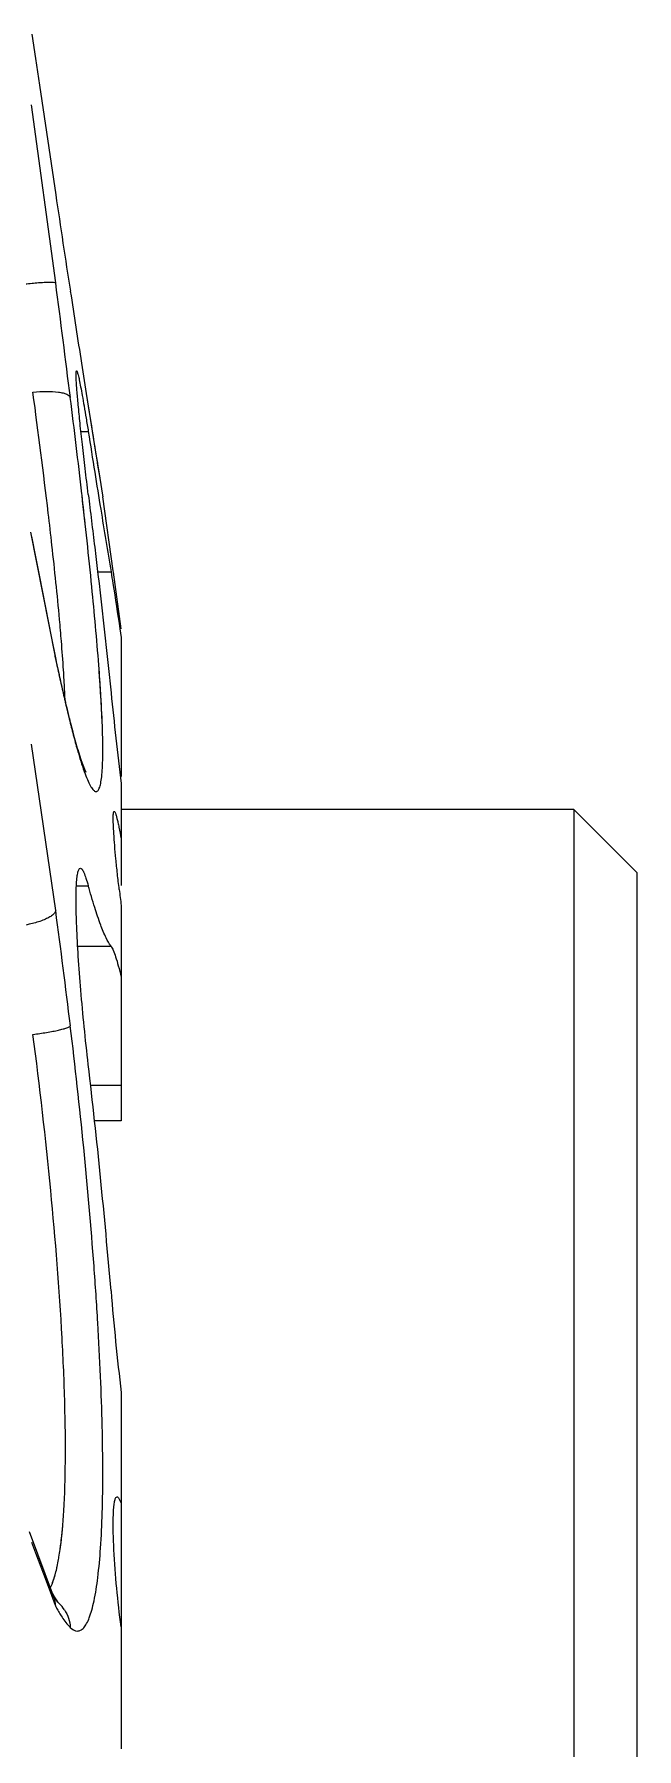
# Model space of a CAD drawing. Header units: millimetres. Extents: x 0 to 297, y 0 to 210.
# Drawn here: x 175.43 to 180.22, y 114.34 to 127.98 of the extents above; entities that cross this region are included whole.
import ezdxf

# ---------------------------------------------------------------- set-up
doc = ezdxf.new("R2010")
doc.units = ezdxf.units.MM
doc.header["$LTSCALE"] = 16.335
doc.layers.add('MEMBER', color=7, linetype='CONTINUOUS')

msp = doc.modelspace()

# ---------------------------------------------------------------- linework, layer by layer
at = {"layer": 'MEMBER', "color": 7, "linetype": 'Continuous'}
for p, q in [((175.4082, 127.9803), (175.4367, 127.7876)), ((175.4367, 127.7876), (175.4682, 127.5751)), ((175.4682, 127.5751), (175.5971, 126.703)), ((175.5971, 126.0018), (175.4053, 127.4196)), ((175.8019, 125.364), (175.8399, 125.1221)), ((175.8399, 125.1221), (175.8737, 124.9088)), ((175.798, 124.8192), (175.8561, 124.8192)), ((175.9034, 124.7232), (175.9475, 124.4499)), ((175.9281, 124.5695), (175.9475, 124.4499)), ((175.9475, 124.4499), (175.9695, 124.315)), ((175.8063, 124.314), (175.805, 124.3252)), ((175.9695, 124.315), (175.9718, 124.3008)), ((176.0546, 123.7118), (175.9718, 124.3008)), ((175.5942, 123.0285), (175.3998, 124.0206)), ((175.4053, 123.9845), (175.4368, 123.8239)), ((175.4368, 123.8239), (175.4683, 123.6633)), ((176.056, 123.7014), (176.0546, 123.7118)), ((175.4683, 123.6633), (175.5638, 123.1758)), ((175.9304, 123.7039), (176.0369, 123.7039)), ((176.118, 123.2514), (176.056, 123.7014)), ((175.5638, 123.1758), (175.592, 123.0316)), ((176.1074, 123.2515), (176.118, 123.181)), ((176.118, 123.181), (176.118, 122.076)), ((175.592, 123.0316), (175.5971, 123.0057)), ((175.6261, 122.884), (175.5935, 123.0319)), ((175.5971, 123.0057), (175.5942, 123.0285)), ((175.6511, 122.7737), (175.6252, 122.8879)), ((175.6765, 122.6652), (175.6511, 122.7737)), ((175.6998, 122.5678), (175.6758, 122.668)), ((175.7076, 122.5359), (175.6844, 122.6319)), ((175.9565, 122.7134), (175.9553, 122.7331)), ((175.7204, 122.4846), (175.7076, 122.5358)), ((175.7076, 122.5358), (175.7134, 122.5006)), ((175.735, 122.4282), (175.7171, 122.4978)), ((175.7491, 122.3757), (175.7323, 122.4386)), ((175.7627, 122.3273), (175.7469, 122.3836)), ((175.5971, 121.009), (175.4053, 122.3316)), ((175.7756, 122.2832), (175.7611, 122.333)), ((175.7879, 122.2436), (175.7745, 122.2869)), ((176.118, 122.0204), (176.118, 121.2078)), ((179.718, 121.8118), (176.118, 121.8118)), ((179.718, 121.8118), (179.718, 73.8118)), ((180.218, 121.3118), (179.718, 121.8118)), ((180.218, 121.3118), (180.218, 74.3118)), ((175.762, 121.207), (175.8561, 121.207)), ((176.118, 121.0501), (176.118, 119.3368)), ((175.7723, 120.7251), (176.0369, 120.7251)), ((175.8747, 119.6204), (176.118, 119.6204)), ((176.118, 119.3368), (175.9068, 119.3368)), ((176.118, 117.1743), (176.118, 114.341)), ((175.5803, 115.5546), (175.3891, 116.0651)), ((175.4053, 115.9845), (175.4368, 115.9006)), ((175.4368, 115.9006), (175.4683, 115.8167)), ((175.4368, 115.9006), (175.4996, 115.7333)), ((175.4683, 115.8167), (175.4996, 115.7333)), ((175.4996, 115.7333), (175.5638, 115.5619)), ((175.4996, 115.7333), (175.5312, 115.6488)), ((175.5312, 115.6488), (175.5638, 115.5619)), ((175.5638, 115.5619), (175.593, 115.4838)), ((175.5863, 115.5505), (175.5731, 115.5739)), ((175.5886, 115.5467), (175.5734, 115.5731)), ((175.6021, 115.5255), (175.5875, 115.5487)), ((175.6036, 115.5233), (175.5886, 115.5467)), ((175.593, 115.4838), (175.5971, 115.4729)), ((175.6143, 115.5085), (175.6029, 115.5244)), ((175.6151, 115.5074), (175.6036, 115.5233)), ((175.6197, 115.5018), (175.6147, 115.508)), ((175.6222, 115.4988), (175.6151, 115.5074)), ((175.625, 115.4958), (175.6222, 115.4988)), ((175.6249, 115.4959), (175.625, 115.4958))]:
    msp.add_line(p, q, dxfattribs=at)
for points in [[(175.8098, 122.1784), (175.7993, 122.2086), (175.7879, 122.2436)], [(175.8363, 122.1131), (175.837, 122.1121), (175.8377, 122.111), (175.834, 122.1183), (175.8279, 122.132), (175.8197, 122.1522), (175.81, 122.178)], [(175.8363, 122.1131), (175.8375, 122.1113), (175.8374, 122.1116), (175.8334, 122.1196)]]:
    msp.add_lwpolyline(points, dxfattribs=at)
for centre, radius, start, end in [((523.452, 179.0981), 351.7787, 188.565706, 188.691977), ((22.7906, 106.0323), 154.1059, 7.103992, 7.445509), ((345.2349, 151.843), 171.4896, 188.688814, 188.882347), ((116.981, 117.2482), 58.9648, 6.741899, 7.683925), ((102.3022, 115.9135), 73.9826, 6.528573, 7.125574), ((330.8532, 149.5918), 156.9328, 188.970425, 189.117898), ((329.569, 149.1446), 155.6257, 188.992635, 189.113041), ((326.5535, 148.9051), 152.5785, 189.048561, 189.177623), ((323.8985, 148.2337), 149.8825, 189.11252, 189.226649), ((118.9832, 117.8262), 57.1923, 6.25406, 6.51361), ((134.2395, 119.2993), 41.5849, 6.37204, 6.72698), ((315.9313, 146.9363), 141.8104, 189.225406, 189.429124), ((162.5223, 122.0754), 13.1643, 3.68626, 4.69139), ((198.2551, 127.9232), 23.1855, 192.24507, 192.56), ((160.4754, 121.7837), 15.509, 3.50964, 4.35503), ((160.7788, 121.8047), 15.2049, 3.42607, 4.36264), ((195.8168, 127.3809), 20.6877, 192.56249, 192.9213), ((193.3666, 126.8199), 18.1741, 192.92465, 193.33667), ((192.5845, 126.6387), 17.3712, 192.91937, 193.66699), ((169.2295, 122.4562), 6.4461, 2.04267, 2.32392), ((191.2209, 126.3128), 15.9692, 193.34233, 193.68667), ((166.2733, 122.1238), 9.7011, 2.18631, 3.48443), ((215.2575, 126.7888), 39.4289, 185.89259, 186.94607), ((189.8718, 125.9854), 14.5809, 193.69123, 193.82756), ((182.6691, 124.2109), 7.1629, 193.81445, 194.84858), ((180.518, 123.6426), 4.938, 194.87088, 196.25985), ((189.4517, 122.7586), 13.4427, 186.76091, 187.30143), ((100.4884, 111.0174), 75.7704, 6.878423, 7.577495), ((120.6517, 113.3371), 55.5797, 4.79446, 6.66153), ((199.4443, 119.9217), 23.4876, 184.73588, 186.71748), ((175.3253, 115.4596), 0.2721, 2.8479, 20.44007), ((175.423, 115.2871), 0.2905, 32.94, 45.82523)]:
    msp.add_arc(centre, radius, start, end, dxfattribs=at)
for points, knots in [([(175.2974, 125.9874), (175.3345, 125.9921), (175.3886, 125.9982), (175.4576, 126.0043), (175.502, 126.0073), (175.5387, 126.0085), (175.5675, 126.0084), (175.5851, 126.0065), (175.5956, 126.0044), (175.5971, 126.0018)], [0, 0, 0, 0, 0.3719301, 0.5407771, 0.6897102, 0.8135565, 0.9081677, 0.9702924, 1, 1, 1, 1]), ([(175.8561, 124.3197), (175.8476, 124.3885), (175.8315, 124.521), (175.8097, 124.7101), (175.7914, 124.8785), (175.7788, 125.004), (175.7709, 125.091), (175.7664, 125.1454), (175.7629, 125.1919), (175.7606, 125.2306), (175.7594, 125.2602), (175.7594, 125.2832), (175.7601, 125.2942), (175.7616, 125.3027), (175.7633, 125.3026)], [0, 0, 0, 0, 0.2105826, 0.4048296, 0.5774769, 0.7245838, 0.7874563, 0.8427263, 0.890059, 0.9291258, 0.9596984, 0.9816652, 0.9949714, 1, 1, 1, 1]), ([(175.7633, 125.3026), (175.7643, 125.3026), (175.7665, 125.2993), (175.7688, 125.2936), (175.7722, 125.2833), (175.7778, 125.2622), (175.7858, 125.226), (175.7967, 125.1713), (175.8093, 125.102), (175.8237, 125.0189), (175.8396, 124.9231), (175.8505, 124.8551), (175.8561, 124.8192)], [0, 0, 0, 0, 0.0061919, 0.0196723, 0.04104, 0.0703715, 0.1528294, 0.266263, 0.4094658, 0.5810626, 0.7787835, 1, 1, 1, 1]), ([(175.4163, 125.1323), (175.4524, 125.1365), (175.5202, 125.1409), (175.6005, 125.1377), (175.6542, 125.1279), (175.6871, 125.1174), (175.71, 125.1031), (175.7134, 125.0907)], [0, 0, 0, 0, 0.3518674, 0.6556888, 0.7774361, 0.8751545, 1, 1, 1, 1]), ([(175.9396, 122.9614), (175.9239, 123.1691), (175.8829, 123.6204), (175.8341, 124.0709), (175.8063, 124.314)], [0, 0, 0, 0, 0.4598236, 1, 1, 1, 1]), ([(175.8561, 124.3197), (175.8735, 124.1795), (175.9377, 123.6537), (175.9975, 123.1274), (176.0369, 122.7408)], [0, 0, 0, 0, 0.2665111, 1, 1, 1, 1]), ([(175.6425, 123.1521), (175.6379, 123.2099), (175.6158, 123.4644), (175.5893, 123.7184), (175.5674, 123.9146)], [0, 0, 0, 0, 0.227073, 1, 1, 1, 1]), ([(176.0369, 123.7039), (176.0421, 123.6727), (176.0665, 123.5221), (176.0895, 123.3712), (176.1074, 123.2515)], [0, 0, 0, 0, 0.2069532, 1, 1, 1, 1]), ([(175.6703, 122.7176), (175.6696, 122.7336), (175.6666, 122.8017), (175.6628, 122.8698), (175.6594, 122.9218)], [0, 0, 0, 0, 0.2351234, 1, 1, 1, 1]), ([(175.7775, 122.26), (175.7937, 122.2048), (175.8172, 122.1296), (175.8525, 122.0414), (175.8741, 121.9979), (175.8918, 121.9715), (175.9057, 121.9594), (175.9148, 121.9552), (175.9239, 121.9557), (175.9319, 121.961), (175.9387, 121.9702), (175.9478, 121.9896), (175.9565, 122.0244), (175.9641, 122.0779), (175.9692, 122.1472), (175.9719, 122.2318), (175.9719, 122.3316), (175.9683, 122.4939), (175.9619, 122.6228), (175.9565, 122.7134)], [0, 0, 0, 0, 0.1546867, 0.2117199, 0.2551706, 0.2854436, 0.2961174, 0.3044819, 0.3117328, 0.3195939, 0.3294763, 0.3421335, 0.3769912, 0.4253807, 0.4875502, 0.5635026, 0.6530429, 0.7558745, 1, 1, 1, 1]), ([(176.1024, 121.176), (176.0974, 121.218), (176.0882, 121.2996), (176.0761, 121.4169), (176.0664, 121.5232), (176.0595, 121.6151), (176.0553, 121.6896), (176.0543, 121.7401), (176.055, 121.7698), (176.0567, 121.7844), (176.058, 121.7928), (176.061, 121.7974), (176.0624, 121.7974)], [0, 0, 0, 0, 0.2031299, 0.3936924, 0.5659867, 0.7148201, 0.835612, 0.9244974, 0.9562007, 0.9790989, 0.9932844, 1, 1, 1, 1]), ([(176.0624, 121.7974), (176.0642, 121.7974), (176.0684, 121.7917), (176.0727, 121.7813), (176.0787, 121.7631), (176.0852, 121.7386), (176.0926, 121.7074), (176.1041, 121.6538), (176.1124, 121.6104), (176.118, 121.5797)], [0, 0, 0, 0, 0.0246839, 0.0773833, 0.16031, 0.273174, 0.415293, 0.585256, 1, 1, 1, 1]), ([(175.8561, 119.7846), (175.8445, 119.8844), (175.8232, 120.0813), (175.7966, 120.3683), (175.7766, 120.6347), (175.7637, 120.8694), (175.7585, 121.0628), (175.7599, 121.1944), (175.7665, 121.2732), (175.7717, 121.3076), (175.7778, 121.3278), (175.7824, 121.3389), (175.7889, 121.3458), (175.7932, 121.3458)], [0, 0, 0, 0, 0.1917131, 0.3775862, 0.5496775, 0.7011761, 0.8258453, 0.918673, 0.9520029, 0.9763362, 0.9851529, 0.9918286, 1, 1, 1, 1]), ([(175.7932, 121.3458), (175.7985, 121.3458), (175.811, 121.333), (175.8238, 121.3062), (175.8404, 121.262), (175.8506, 121.2272), (175.8561, 121.207)], [0, 0, 0, 0, 0.1016752, 0.2971098, 0.5971096, 1, 1, 1, 1]), ([(176.0369, 120.7251), (176.0214, 120.7454), (175.9917, 120.8011), (175.9496, 120.9045), (175.9029, 121.0437), (175.8723, 121.1488), (175.8561, 121.207)], [0, 0, 0, 0, 0.1479369, 0.3641191, 0.6487387, 1, 1, 1, 1]), ([(175.5971, 121.009), (175.5949, 120.9942), (175.5742, 120.9731), (175.5413, 120.9523), (175.4888, 120.9276), (175.4086, 120.903), (175.3394, 120.8901), (175.3025, 120.8851)], [0, 0, 0, 0, 0.1363609, 0.2379445, 0.3612541, 0.6607556, 1, 1, 1, 1]), ([(176.0369, 120.7251), (176.0442, 120.7156), (176.0575, 120.6878), (176.0762, 120.6358), (176.097, 120.5641), (176.1107, 120.5096), (176.118, 120.4793)], [0, 0, 0, 0, 0.1383196, 0.3517135, 0.639963, 1, 1, 1, 1]), ([(175.4163, 120.0242), (175.4527, 120.0285), (175.5057, 120.036), (175.5732, 120.0479), (175.617, 120.0569), (175.6536, 120.0659), (175.6823, 120.0746), (175.7013, 120.0825), (175.7114, 120.0884), (175.7134, 120.0919)], [0, 0, 0, 0, 0.3582385, 0.5232874, 0.6702853, 0.7947577, 0.8925951, 0.9611901, 1, 1, 1, 1]), ([(175.7134, 115.3061), (175.7285, 115.2916), (175.7567, 115.2719), (175.7978, 115.282), (175.823, 115.3043), (175.8456, 115.3389), (175.8666, 115.3863), (175.8859, 115.4468), (175.9112, 115.5527), (175.9361, 115.7174), (175.9569, 115.9517), (175.9694, 116.2322), (175.9732, 116.5555), (175.9683, 116.9173), (175.9547, 117.313), (175.9326, 117.7375), (175.8917, 118.3451), (175.8224, 119.1331), (175.7522, 119.7699), (175.7134, 120.0919)], [0, 0, 0, 0, 0.0126904, 0.0180893, 0.0244592, 0.0326476, 0.0430557, 0.055858, 0.0711286, 0.1091078, 0.156835, 0.2138566, 0.2795285, 0.3530541, 0.4335124, 0.5198839, 0.6110717, 0.8031598, 1, 1, 1, 1]), ([(175.6324, 115.9257), (175.6468, 116.0279), (175.6665, 116.2608), (175.6773, 116.6482), (175.6715, 117.1068), (175.6405, 117.8265), (175.5619, 118.8069), (175.47, 119.6107), (175.4163, 120.0242)], [0, 0, 0, 0, 0.0753305, 0.1702631, 0.2826778, 0.4098723, 0.6957888, 1, 1, 1, 1]), ([(176.0602, 115.9229), (176.0573, 115.9808), (176.0538, 116.0836), (176.0546, 116.2031), (176.0604, 116.2764), (176.0651, 116.309), (176.0706, 116.3284), (176.0748, 116.3388), (176.0807, 116.3456), (176.0847, 116.3456)], [0, 0, 0, 0, 0.4047773, 0.7185454, 0.8336241, 0.918323, 0.9490356, 0.9722461, 1, 1, 1, 1]), ([(176.0847, 116.3456), (176.0874, 116.3456), (176.0941, 116.3412), (176.1061, 116.3225), (176.1131, 116.3039), (176.118, 116.2895)], [0, 0, 0, 0, 0.1233888, 0.3231671, 1, 1, 1, 1]), ([(175.6324, 115.9257), (175.6343, 115.9394), (175.642, 115.9979), (175.6481, 116.0567), (175.652, 116.1018)], [0, 0, 0, 0, 0.2335335, 1, 1, 1, 1]), ([(175.6051, 115.7739), (175.6064, 115.7796), (175.6118, 115.8039), (175.6165, 115.8283), (175.6199, 115.847)], [0, 0, 0, 0, 0.2380286, 1, 1, 1, 1]), ([(175.6199, 115.847), (175.621, 115.8532), (175.6255, 115.8794), (175.6295, 115.9057), (175.6324, 115.9257)], [0, 0, 0, 0, 0.2399252, 1, 1, 1, 1]), ([(176.118, 115.3111), (176.1038, 115.4133), (176.0807, 115.6169), (176.0653, 115.8213), (176.0602, 115.9229)], [0, 0, 0, 0, 0.5034338, 1, 1, 1, 1]), ([(175.5678, 115.6503), (175.5713, 115.659), (175.5865, 115.6993), (175.5976, 115.741), (175.6051, 115.7739)], [0, 0, 0, 0, 0.2180621, 1, 1, 1, 1]), ([(175.5678, 115.6503), (175.5696, 115.6547), (175.577, 115.6736), (175.5834, 115.6929), (175.5879, 115.7078)], [0, 0, 0, 0, 0.2322608, 1, 1, 1, 1]), ([(175.5879, 115.7078), (175.5894, 115.713), (175.5957, 115.7348), (175.6013, 115.7569), (175.6051, 115.7739)], [0, 0, 0, 0, 0.2355608, 1, 1, 1, 1]), ([(175.5547, 115.6218), (175.5559, 115.624), (175.5605, 115.6334), (175.5647, 115.6429), (175.5678, 115.6503)], [0, 0, 0, 0, 0.2378966, 1, 1, 1, 1]), ([(175.5971, 115.4729), (175.5994, 115.4687), (175.6082, 115.4523), (175.6174, 115.4362), (175.6244, 115.4243)], [0, 0, 0, 0, 0.259271, 1, 1, 1, 1]), ([(175.6244, 115.4243), (175.6317, 115.4121), (175.658, 115.3703), (175.6881, 115.3305), (175.7134, 115.3061)], [0, 0, 0, 0, 0.2880379, 1, 1, 1, 1])]:
    msp.add_open_spline(points, degree=3, knots=knots, dxfattribs=at)
msp.add_open_spline([(175.6668, 115.4451), (175.6933, 115.404), (175.7098, 115.3548), (175.7134, 115.3061)], degree=3, dxfattribs=at)

doc.saveas('drawing.dxf')
